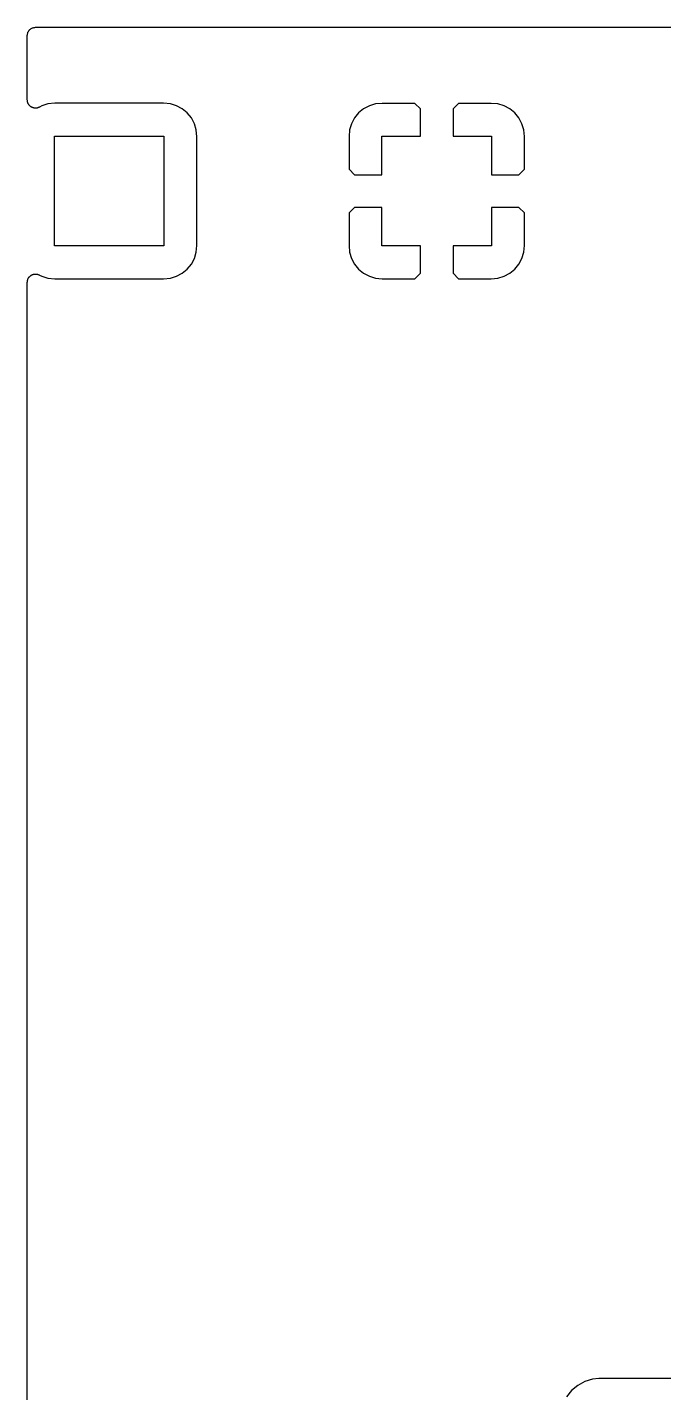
# Model space of a CAD drawing. Extents: x 4.65 to 8.55, y -5.31 to -3.29.
# Drawn here: x 4.65 to 5.039, y -4.134 to -3.3 of the extents above; entities that cross this region are included whole.
import ezdxf

# ---------------------------------------------------------------- set-up
doc = ezdxf.new("R2010")
doc.units = 0
doc.header["$MEASUREMENT"] = 0
doc.layers.add('BLACK', color=7, linetype='CONTINUOUS')

msp = doc.modelspace()

# ---------------------------------------------------------------- linework, layer by layer
at = {"layer": 'BLACK', "linetype": 'CONTINUOUS'}
for p, q in [((4.6515, -3.30143), (4.65187, -3.30113)), ((4.65187, -3.30113), (4.65223, -3.30084)), ((4.65223, -3.30084), (4.65225, -3.30083)), ((4.65225, -3.30083), (4.65226, -3.30082)), ((4.65226, -3.30082), (4.65268, -3.3006)), ((4.65268, -3.3006), (4.65309, -3.30038)), ((4.65309, -3.30038), (4.65311, -3.30037)), ((4.65311, -3.30037), (4.65313, -3.30036)), ((4.65313, -3.30036), (4.65358, -3.30023)), ((4.65358, -3.30023), (4.65403, -3.3001)), ((4.65403, -3.3001), (4.65405, -3.30009)), ((4.65405, -3.30009), (4.65406, -3.30009)), ((4.65406, -3.30009), (4.65453, -3.30005)), ((4.65453, -3.30005), (4.655, -3.3)), ((4.655, -3.3), (5.12424, -3.3)), ((4.65, -3.30493), (4.65005, -3.30446)), ((4.65, -3.30496), (4.65, -3.30493)), ((4.65, -3.30497), (4.65, -3.30496)), ((4.65, -3.305), (4.65, -3.30497)), ((4.65, -3.30497), (4.65, -3.30497)), ((4.65, -3.34435), (4.65, -3.305)), ((4.65005, -3.30446), (4.6501, -3.30399)), ((4.6501, -3.30399), (4.65011, -3.30398)), ((4.65011, -3.30396), (4.65025, -3.30351)), ((4.65011, -3.30398), (4.65011, -3.30396)), ((4.65025, -3.30351), (4.65039, -3.30306)), ((4.65039, -3.30306), (4.6504, -3.30305)), ((4.6504, -3.30303), (4.65063, -3.30262)), ((4.6504, -3.30305), (4.6504, -3.30303)), ((4.65063, -3.30262), (4.65085, -3.3022)), ((4.65085, -3.3022), (4.65087, -3.30219)), ((4.65087, -3.30218), (4.65118, -3.30182)), ((4.65087, -3.30219), (4.65087, -3.30218)), ((4.65118, -3.30182), (4.65148, -3.30145)), ((4.65148, -3.30145), (4.65149, -3.30144)), ((4.65149, -3.30144), (4.6515, -3.30143)), ((4.65002, -3.34459), (4.65, -3.34435)), ((4.65002, -3.34482), (4.65002, -3.34459)), ((4.65007, -3.34507), (4.65002, -3.34482)), ((4.6501, -3.34533), (4.65007, -3.34507)), ((4.65016, -3.34555), (4.6501, -3.34533)), ((4.65021, -3.34578), (4.65016, -3.34555)), ((4.6503, -3.34601), (4.65021, -3.34578)), ((4.65038, -3.34626), (4.6503, -3.34601)), ((4.65049, -3.34646), (4.65038, -3.34626)), ((4.65057, -3.34668), (4.65049, -3.34646)), ((4.65071, -3.34689), (4.65057, -3.34668)), ((4.65084, -3.34712), (4.65071, -3.34689)), ((4.65098, -3.3473), (4.65084, -3.34712)), ((4.65111, -3.3475), (4.65098, -3.3473)), ((4.65129, -3.34768), (4.65111, -3.3475)), ((4.65145, -3.34788), (4.65129, -3.34768)), ((4.65163, -3.34803), (4.65145, -3.34788)), ((4.65179, -3.34819), (4.65163, -3.34803)), ((4.65201, -3.34834), (4.65179, -3.34819)), ((4.6522, -3.3485), (4.65201, -3.34834)), ((4.65241, -3.34861), (4.6522, -3.3485)), ((4.6526, -3.34874), (4.65241, -3.34861)), ((4.65284, -3.34884), (4.6526, -3.34874)), ((4.65306, -3.34896), (4.65284, -3.34884)), ((4.65328, -3.34903), (4.65306, -3.34896)), ((4.6535, -3.34912), (4.65328, -3.34903)), ((4.65375, -3.34918), (4.6535, -3.34912)), ((4.65399, -3.34925), (4.65375, -3.34918)), ((4.65423, -3.34928), (4.65399, -3.34925)), ((4.65445, -3.34932), (4.65423, -3.34928)), ((4.65471, -3.34933), (4.65445, -3.34932)), ((4.65497, -3.34935), (4.65471, -3.34933)), ((4.6552, -3.34933), (4.65497, -3.34935)), ((4.65543, -3.34934), (4.6552, -3.34933)), ((4.65568, -3.34929), (4.65543, -3.34934)), ((4.65594, -3.34927), (4.65568, -3.34929)), ((4.65616, -3.3492), (4.65594, -3.34927)), ((4.65639, -3.34916), (4.65616, -3.3492)), ((4.65663, -3.34906), (4.65639, -3.34916)), ((4.65687, -3.34899), (4.65663, -3.34906)), ((4.65708, -3.34888), (4.65687, -3.34899)), ((4.6573, -3.3488), (4.65708, -3.34888)), ((4.65736, -3.34876), (4.6573, -3.3488)), ((4.65884, -3.34797), (4.65736, -3.34876)), ((4.66261, -3.34682), (4.65884, -3.34797)), ((4.66678, -3.34641), (4.66261, -3.34682)), ((4.73322, -3.34641), (4.66678, -3.34641)), ((4.73739, -3.34682), (4.73322, -3.34641)), ((4.74116, -3.34797), (4.73739, -3.34682)), ((4.74463, -3.34983), (4.74116, -3.34797)), ((4.74768, -3.35232), (4.74463, -3.34983)), ((4.85537, -3.34983), (4.85232, -3.35232)), ((4.85884, -3.34797), (4.85537, -3.34983)), ((4.86261, -3.34682), (4.85884, -3.34797)), ((4.86677, -3.34642), (4.86261, -3.34682)), ((4.88667, -3.34652), (4.86677, -3.34642)), ((4.89, -3.34986), (4.88667, -3.34652)), ((4.89, -3.36654), (4.89, -3.34986)), ((4.91333, -3.34652), (4.91, -3.34986)), ((4.91, -3.34986), (4.91, -3.36654)), ((4.93323, -3.34642), (4.91333, -3.34652)), ((4.93739, -3.34682), (4.93323, -3.34642)), ((4.94116, -3.34797), (4.93739, -3.34682)), ((4.94463, -3.34983), (4.94116, -3.34797)), ((4.94768, -3.35232), (4.94463, -3.34983)), ((4.75017, -3.35537), (4.74768, -3.35232)), ((4.75203, -3.35884), (4.75017, -3.35537)), ((4.75318, -3.36261), (4.75203, -3.35884)), ((4.84797, -3.35884), (4.84682, -3.36261)), ((4.84983, -3.35537), (4.84797, -3.35884)), ((4.85232, -3.35232), (4.84983, -3.35537)), ((4.95017, -3.35537), (4.94768, -3.35232)), ((4.95203, -3.35884), (4.95017, -3.35537)), ((4.95318, -3.36261), (4.95203, -3.35884)), ((4.66654, -3.43346), (4.66654, -3.36654)), ((4.66654, -3.36654), (4.73346, -3.36654)), ((4.73346, -3.36654), (4.73346, -3.43346)), ((4.75359, -3.36678), (4.75318, -3.36261)), ((4.75359, -3.43322), (4.75359, -3.36678)), ((4.84682, -3.36261), (4.84642, -3.36677)), ((4.84642, -3.36677), (4.84652, -3.38667)), ((4.86654, -3.39), (4.86654, -3.36654)), ((4.86654, -3.36654), (4.89, -3.36654)), ((4.91, -3.36654), (4.93346, -3.36654)), ((4.93346, -3.36654), (4.93346, -3.39)), ((4.95358, -3.36677), (4.95318, -3.36261)), ((4.95348, -3.38667), (4.95358, -3.36677)), ((4.84652, -3.38667), (4.84986, -3.39)), ((4.84986, -3.39), (4.86654, -3.39)), ((4.93346, -3.39), (4.95014, -3.39)), ((4.95014, -3.39), (4.95348, -3.38667)), ((4.84652, -3.41333), (4.84642, -3.43323)), ((4.84986, -3.41), (4.84652, -3.41333)), ((4.86654, -3.41), (4.84986, -3.41)), ((4.86654, -3.43346), (4.86654, -3.41)), ((4.93346, -3.41), (4.93346, -3.43346)), ((4.95014, -3.41), (4.93346, -3.41)), ((4.95348, -3.41333), (4.95014, -3.41)), ((4.95358, -3.43323), (4.95348, -3.41333)), ((4.73346, -3.43346), (4.66654, -3.43346)), ((4.75318, -3.43739), (4.75359, -3.43322)), ((4.84642, -3.43323), (4.84682, -3.43739)), ((4.89, -3.43346), (4.86654, -3.43346)), ((4.89, -3.45014), (4.89, -3.43346)), ((4.93346, -3.43346), (4.91, -3.43346)), ((4.91, -3.43346), (4.91, -3.45014)), ((4.95318, -3.43739), (4.95358, -3.43323)), ((4.75017, -3.44463), (4.75203, -3.44116)), ((4.75203, -3.44116), (4.75318, -3.43739)), ((4.84682, -3.43739), (4.84797, -3.44116)), ((4.84797, -3.44116), (4.84983, -3.44463)), ((4.95017, -3.44463), (4.95203, -3.44116)), ((4.95203, -3.44116), (4.95318, -3.43739)), ((4.65226, -3.45146), (4.65247, -3.45135)), ((4.65247, -3.45135), (4.65266, -3.45123)), ((4.65266, -3.45123), (4.6529, -3.45113)), ((4.6529, -3.45113), (4.65313, -3.45101)), ((4.65313, -3.45101), (4.65335, -3.45094)), ((4.65335, -3.45094), (4.65357, -3.45086)), ((4.65357, -3.45086), (4.65382, -3.45081)), ((4.65382, -3.45081), (4.65406, -3.45073)), ((4.65406, -3.45073), (4.65429, -3.45071)), ((4.65429, -3.45071), (4.65452, -3.45067)), ((4.65452, -3.45067), (4.65478, -3.45067)), ((4.65478, -3.45067), (4.65503, -3.45065)), ((4.65503, -3.45065), (4.65527, -3.45067)), ((4.65527, -3.45067), (4.6555, -3.45067)), ((4.6555, -3.45067), (4.65575, -3.45072)), ((4.65575, -3.45072), (4.65601, -3.45075)), ((4.65601, -3.45075), (4.65623, -3.45082)), ((4.65623, -3.45082), (4.65646, -3.45086)), ((4.65646, -3.45086), (4.65669, -3.45096)), ((4.65669, -3.45096), (4.65694, -3.45104)), ((4.65694, -3.45104), (4.65714, -3.45115)), ((4.65714, -3.45115), (4.65736, -3.45124)), ((4.65736, -3.45124), (4.65884, -3.45203)), ((4.74116, -3.45203), (4.74463, -3.45017)), ((4.74463, -3.45017), (4.74768, -3.44768)), ((4.74768, -3.44768), (4.75017, -3.44463)), ((4.84983, -3.44463), (4.85232, -3.44768)), ((4.85232, -3.44768), (4.85537, -3.45017)), ((4.85537, -3.45017), (4.85884, -3.45203)), ((4.88667, -3.45348), (4.89, -3.45014)), ((4.91, -3.45014), (4.91333, -3.45348)), ((4.94116, -3.45203), (4.94463, -3.45017)), ((4.94463, -3.45017), (4.94768, -3.44768)), ((4.94768, -3.44768), (4.95017, -3.44463)), ((4.65, -3.45558), (4.65003, -3.45534)), ((4.65, -3.45565), (4.65, -3.45558)), ((4.65, -5.295), (4.65, -3.45565)), ((4.65003, -3.45511), (4.65008, -3.45486)), ((4.65003, -3.45534), (4.65003, -3.45511)), ((4.65008, -3.45486), (4.65011, -3.45461)), ((4.65011, -3.45461), (4.65018, -3.45438)), ((4.65018, -3.45438), (4.65023, -3.45416)), ((4.65023, -3.45416), (4.65033, -3.45392)), ((4.65033, -3.45392), (4.6504, -3.45368)), ((4.6504, -3.45368), (4.65052, -3.45347)), ((4.65052, -3.45347), (4.65061, -3.45326)), ((4.65061, -3.45326), (4.65075, -3.45305)), ((4.65075, -3.45305), (4.65087, -3.45282)), ((4.65087, -3.45282), (4.65102, -3.45264)), ((4.65102, -3.45264), (4.65115, -3.45245)), ((4.65115, -3.45245), (4.65134, -3.45227)), ((4.65134, -3.45227), (4.6515, -3.45207)), ((4.6515, -3.45207), (4.65168, -3.45193)), ((4.65168, -3.45193), (4.65185, -3.45176)), ((4.65185, -3.45176), (4.65206, -3.45162)), ((4.65206, -3.45162), (4.65226, -3.45146)), ((4.65884, -3.45203), (4.66261, -3.45318)), ((4.66261, -3.45318), (4.66678, -3.45359)), ((4.66678, -3.45359), (4.73322, -3.45359)), ((4.73322, -3.45359), (4.73739, -3.45318)), ((4.73739, -3.45318), (4.74116, -3.45203)), ((4.85884, -3.45203), (4.86261, -3.45318)), ((4.86261, -3.45318), (4.86677, -3.45358)), ((4.86677, -3.45358), (4.88667, -3.45348)), ((4.91333, -3.45348), (4.93323, -3.45358)), ((4.93323, -3.45358), (4.93739, -3.45318)), ((4.93739, -3.45318), (4.94116, -3.45203)), ((4.99511, -4.12544), (4.99042, -4.12686)), ((4.99902, -4.12505), (4.99511, -4.12544)), ((5, -4.12496), (4.99902, -4.12505)), ((5.00098, -4.12505), (5, -4.12496)), ((5.00119, -4.12505), (5.00098, -4.12505)), ((5.0014, -4.12508), (5.00119, -4.12505)), ((5.00147, -4.12508), (5.0014, -4.12508)), ((5.32229, -4.12508), (5.00147, -4.12508)), ((4.98229, -4.13229), (4.97918, -4.13609)), ((4.98609, -4.12918), (4.98229, -4.13229)), ((4.99042, -4.12686), (4.98609, -4.12918))]:
    msp.add_line(p, q, dxfattribs=at)

doc.saveas('drawing.dxf')
